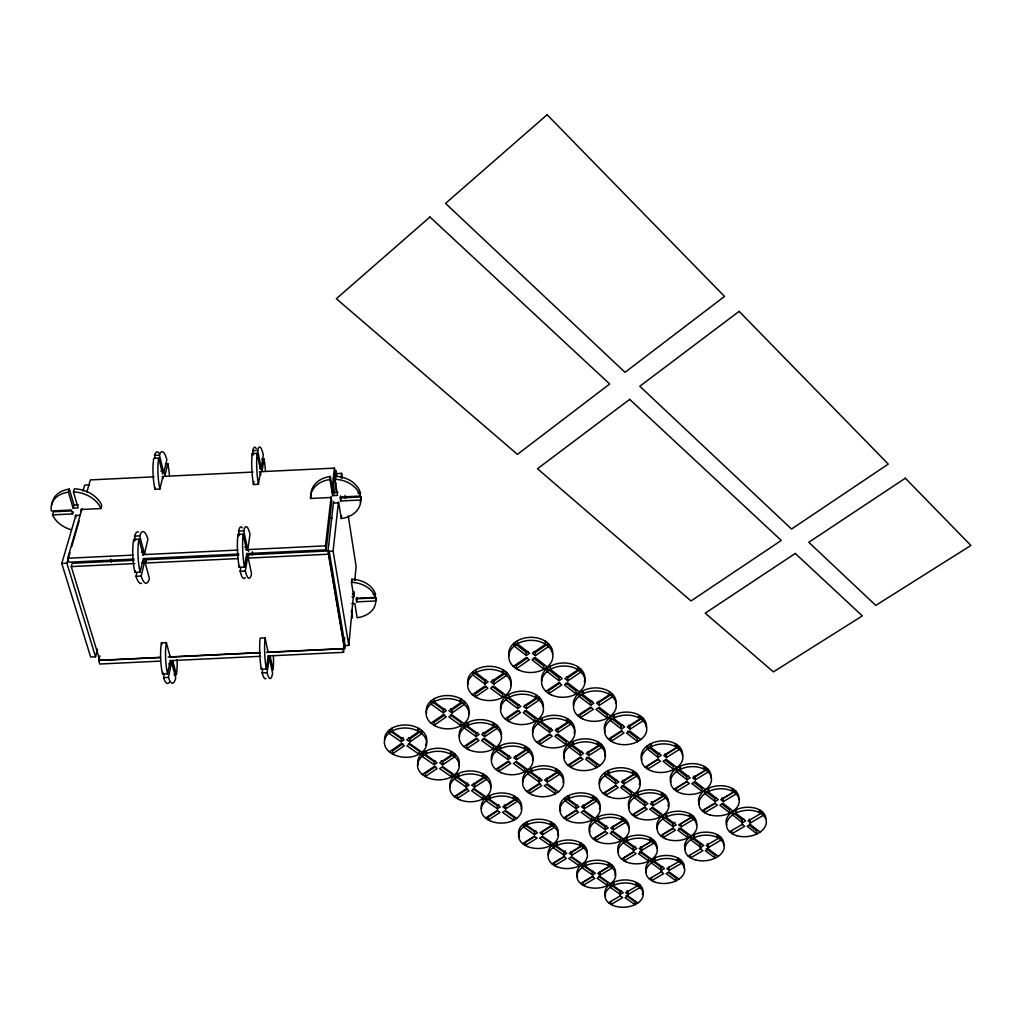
<?xml version="1.0" encoding="UTF-8"?>
<svg xmlns="http://www.w3.org/2000/svg" width="1022" height="1022" viewBox="0 0 1022 1022"><rect width="100%" height="100%" fill="white"/><g stroke="black" fill="none" stroke-linecap="round" stroke-linejoin="round"><path stroke-width="1.5" d="M484.683 733.63L497.024 725.339L497.037 728.367L484.671 736.658L484.683 733.63L482.857 732.301M484.977 684.05L484.99 681.035L472.752 671.876L472.713 674.89L484.977 684.05L488.12 681.891L475.856 672.706L475.894 669.691M474.591 784.13L486.536 776.286L486.523 779.326L474.566 787.17L474.591 784.13L473.518 783.376M476.073 736.543L476.111 733.515L464.18 724.892L464.129 727.932L476.073 736.543L479.114 734.499L467.169 725.863L467.22 722.822L468.715 723.908M466.249 784.04L454.611 775.915L454.547 778.956L466.211 787.068L466.249 784.04L467.718 783.069M451.954 712.973L452.031 709.932L464.397 701.424L464.346 704.452L451.954 712.973L448.939 710.788L461.331 702.242L461.382 699.214L459.836 700.287M443.318 709.817L431.041 700.951L430.926 703.979L443.229 712.845L443.318 709.817L444.838 708.77M442.641 764.865L442.73 761.824L454.701 753.776L454.637 756.817L442.641 764.865L439.703 762.808L451.698 754.734L451.775 751.707L450.268 752.716M434.273 761.722L422.303 753.38L422.175 756.421L434.171 764.763L434.273 761.722L435.372 760.981M434.095 698.818L433.98 701.859L446.282 710.75L443.229 712.845M409.835 741.934L409.988 738.893L421.984 730.628L421.843 733.668L409.835 741.934L406.794 739.813L418.816 731.535L418.956 728.494L417.449 729.529M401.391 738.778L389.088 730.193L388.897 733.234L401.224 741.819L401.391 738.778L403.23 737.501M392.039 728.137L391.848 731.177L404.175 739.775L401.224 741.819M356.665 601.881L356.946 598.764L375.981 597.844L375.738 600.962L356.665 601.881L356.103 598.33L375.215 597.41L375.457 594.293A23.813 17.732 5.4 0 0 351.76 579.257L351.466 582.361L353.778 596.874L352.002 596.963M344.67 637.728L343.916 645.623L348.809 645.393L353.778 591.7M354.8 580.649L356.116 566.431L348.247 515.944M353.778 596.874L353.778 591.955M340.658 500.984L340.99 497.918L361.047 496.96L360.753 500.014L340.658 500.984L340.032 497.037L360.166 496.066L360.459 493.013A25.141 19.635 7.7 0 0 335.344 476.252L334.999 479.305L337.579 495.415L332.584 495.657L329.965 479.548L330.323 476.495A25.141 19.635 7.7 0 0 310.944 495.402L310.547 498.468L330.681 497.497L331.332 501.432M268.633 655.932L343.52 652.33L344.12 646.006M266.768 652.253L344.708 648.51L345.027 645.189L329.122 550.922L246.66 554.882M360.753 500.014A25.205 19.648 7.6 0 1 341.271 518.55L341.603 515.471M348.809 645.393L333.095 551.114L338.474 501.917M341.08 478.104L341.603 473.352L336.723 473.582L336.379 476.699M343.648 644.052L327.96 551.356L333.568 501.585M334.45 493.805L335.676 482.921M344.708 648.51L328.752 554.205L329.122 550.922M239.429 535.196L238.56 531.108L243.76 530.865L247.183 547.089L246.621 550.385L243.198 534.148L237.985 534.404A25.857 4.867 86.6 0 0 239.263 567.312L244.488 567.069L246.749 553.579L326.159 549.823L325.481 545.85L331.141 496.679M331.677 491.927L334.411 468.127L259.447 471.755M326.159 549.823L331.843 500.052M332.738 492.272L335.037 472.049L334.411 468.127M332.584 495.657L332.929 492.591L330.323 476.495M268.301 651.576L268.173 652.419L265.094 637.843L260.163 638.086A24.464 4.382 87.3 0 0 261.389 669.346L266.333 669.103L268.301 655.447L269.054 659.011L267.1 672.68L262.169 672.91L262.667 669.474M261.389 669.346L261.645 667.622M248.755 554.537L248.205 557.833L251.553 573.687A25.857 4.791 86.7 0 1 245.331 571.055L247.592 557.552L246.749 553.579M261.658 459.057L264.072 458.942L262.105 470.682L261.351 466.773L263.318 455.046A24.515 4.267 86.2 0 0 257.672 450.383L252.766 450.613L253.558 454.624M257.672 450.383L260.802 466.339L260.303 469.277L257.174 453.308L252.242 453.551A24.515 4.331 86.2 0 0 253.469 484.543L258.4 484.313L260.418 472.279L260.904 474.732M245.191 577.545A25.857 4.867 86.6 0 1 240.132 571.298L240.707 567.9M239.263 567.312L239.557 565.613M253.469 484.543L253.993 481.528M170.38 656.277L170.214 657.12L166.356 642.583L161.425 642.825A24.464 5.8 87.3 0 0 162.562 674.086L167.506 673.843L170.329 660.148L171.262 663.7L168.464 677.407L163.533 677.65L164.248 674.201M162.562 674.086L162.932 672.361M136.795 572.895L135.977 576.306L141.189 576.063L144.396 562.522L143.336 558.549L140.116 572.09L134.904 572.333A25.857 6.439 86.4 0 1 133.716 539.424L138.928 539.169L143.221 555.368L144.013 552.059L139.733 535.873L134.534 536.116L135.619 540.191M165.398 463.707L167.8 463.592L165.015 475.358L164.069 471.461L166.867 459.696A24.515 5.659 85.8 0 0 159.458 455.122L154.539 455.352L155.037 457.358M159.458 455.122L163.341 471.04L162.639 473.991L158.742 458.06L153.811 458.29A24.515 5.723 85.8 0 0 154.948 489.295L159.879 489.065L162.754 476.993L163.111 478.462M134.904 572.333L135.313 570.634M154.948 489.295L155.318 487.775M160.288 661.119L99.747 664.032L98.674 660.48L99.824 655.894M75.883 515.216L61.78 563.429L90.664 657.031L95.544 656.801L97.486 649.162M81.364 511.498L80.789 509.531L100.91 508.56L101.766 505.481A25.946 19.009 15.9 0 0 74.363 488.835L73.443 491.914L78.106 507.921L73.124 508.164L68.41 492.157L69.343 489.078L74.031 505.072L73.124 508.164M160.199 657.363L99.76 660.263L71.272 566.597L72.217 563.288L134.061 560.312M134.01 559.072L68.896 562.215L67.695 558.255L82.092 508.534M86.896 491.952L90.383 479.906L154.181 476.827M95.544 656.801L66.903 563.186L69.956 552.647M71.706 546.617L79.103 521.003M82.935 491.109L84.698 485.08L89.566 484.85M71.016 510.936L53.476 511.779L52.531 514.871L72.613 513.9L73.214 511.843M484.99 681.035L486.165 680.218M517.362 640.781L517.4 643.796L529.613 653.262L526.381 655.498L526.317 652.483L527.927 651.372M501.955 671.211L503.565 670.113L503.578 673.128L490.816 681.929L493.818 684.191L506.593 675.401L506.567 672.387L493.818 681.163L493.818 684.191M389.395 751.809L401.263 743.633L404.29 745.741L392.422 753.904L392.601 750.851L402.962 743.722M430.977 723.154L443.216 714.723L446.244 716.895L434.005 725.313L434.12 722.273L444.8 714.915M472.317 694.666L484.926 685.979L487.928 688.228L475.332 696.902L475.371 693.874L486.37 686.299M513.312 666.421L526.279 657.491L529.281 659.803L516.314 668.72L516.263 665.705L527.595 657.913M535.349 655.639L535.26 652.624L548.392 643.592L548.495 646.594L535.349 655.639L532.347 653.313L545.505 644.243L545.403 641.241M476.111 733.515L477.632 732.493M508.918 694.462L508.943 697.489L520.85 706.406L517.72 708.514L517.669 705.487L518.844 704.707M550.258 666.344L550.36 669.359L562.228 678.557L558.996 680.729L558.868 677.714L560.478 676.628M492.553 724.228L494.099 723.193L494.099 726.22L481.732 734.537L484.671 736.658M434.171 764.763L437.122 762.77L425.139 754.402L425.254 751.374L426.762 752.422M422.329 774.497L434.171 766.526L437.109 768.57L425.267 776.528L425.395 773.488L435.73 766.538M463.835 746.571L476.035 738.369L478.973 740.49L466.773 748.679L466.824 745.638L477.466 738.472M505.06 718.849L517.63 710.392L520.556 712.577L507.985 721.008L507.96 717.981L518.933 710.609M545.927 691.357L558.868 682.658L561.781 684.919L548.852 693.593L548.737 690.578L560.03 682.99M526.432 708.642L526.368 705.614L539.067 697.068L539.156 700.096L526.432 708.642L523.507 706.445L536.231 697.885L536.154 694.858M567.823 680.856L567.683 677.842L580.764 669.052L580.93 672.067L567.823 680.856L564.911 678.595L578.018 669.78L577.852 666.766M500.869 747.21L499.426 746.162L499.426 749.19L511.051 757.596L508.011 759.589L507.985 756.548L509.505 755.552M542.439 719.629L540.996 718.543L541.085 721.57L552.659 730.232L549.529 732.289L549.427 729.261L550.986 728.239M583.651 692.29L582.208 691.166L582.374 694.193L593.897 703.123L590.678 705.231L590.499 702.216L592.096 701.156M482.18 775.251L483.674 774.267L483.662 777.308L471.691 785.164L474.566 787.17M524.35 747.504L525.896 746.494L525.96 749.522L513.632 757.621L516.48 759.691L528.808 751.604L528.744 748.577L516.442 756.663L516.48 759.691M566.226 719.948L567.823 718.913L567.964 721.928L555.265 730.27L558.114 732.404L570.8 724.087L570.659 721.059L557.986 729.376L558.114 732.404M466.211 787.068L469.149 785.139L457.498 777.001L457.562 773.961L459.019 774.983M454.356 796.56L466.173 788.792L469.047 790.785L457.23 798.527L457.294 795.486L467.603 788.716M495.772 769.349L507.947 761.352L510.796 763.421L498.621 771.393L498.621 768.352L509.237 761.377M536.882 742.342L549.414 734.115L552.263 736.236L539.731 744.45L539.642 741.423L550.577 734.243M577.622 715.592L590.512 707.122L593.348 709.306L580.458 717.751L580.292 714.736L591.546 707.352M599.365 705.359L599.173 702.344L612.204 693.785L612.421 696.8L599.365 705.359L596.541 703.162L609.597 694.59L609.38 691.562M490.407 796.93L488.989 795.934L488.976 798.974L500.32 806.895L497.382 808.785L497.369 805.745L498.838 804.799M532.143 769.873L530.737 768.838L530.801 771.878L542.094 780.042L539.079 781.996L538.99 778.956L540.127 778.227M573.585 743.007L572.179 741.946L572.333 744.974L583.575 753.393L580.458 755.399L580.304 752.371L581.85 751.374M614.644 716.384L613.251 715.298L613.468 718.313L624.672 727L621.465 729.056L621.223 726.029L622.82 725.007M513.223 797.186L514.718 796.227L514.756 799.255L502.824 806.92L505.609 808.875L517.541 801.222L517.502 798.195L505.596 805.834L505.609 808.875M555.278 770.141L556.811 769.157L556.926 772.185L544.637 780.08L547.422 782.086L559.711 774.216L559.583 771.188L547.319 779.058L547.422 782.086M597.027 743.301L598.611 742.291L598.803 745.306L586.155 753.431L588.915 755.501L601.562 747.401L601.358 744.374L588.736 752.473L588.915 755.501M638.38 716.716L640.002 715.668L640.283 718.683L627.265 727.038L630.025 729.171L643.03 720.842L642.749 717.814L629.769 726.144L630.025 729.171M485.527 818.022L497.318 810.459L500.103 812.401L488.324 819.951L488.324 816.91L497.152 811.251M526.828 791.513L538.977 783.721L541.749 785.714L529.613 793.494L529.549 790.466L540.14 783.657M567.823 765.197L580.317 757.174L583.077 759.244L570.595 767.241L570.455 764.213L581.352 757.213M608.422 739.123L621.274 730.883L624.02 733.017L611.182 741.231L610.964 738.216L622.181 731.024M527.774 823.068L526.407 822.11L526.458 825.137L537.431 832.802L534.506 834.629L534.429 831.601L535.898 830.694M569.369 796.841L568.002 795.844L568.13 798.872L579.065 806.78L576.05 808.658L575.897 805.63L577.034 804.927M609.099 771.789L607.732 770.767L607.937 773.795L618.821 781.932L615.717 783.861L615.5 780.834L616.662 780.118M651.512 745.038L650.158 743.978L650.452 747.005L661.26 755.386L658.079 757.379L657.785 754.364L659.765 753.112M550.194 823.298L551.688 822.365L551.791 825.393L539.897 832.828L542.593 834.719L554.486 827.296L554.371 824.269L542.503 831.678L542.593 834.719M592.083 797.096L593.616 796.138L593.795 799.153L581.556 806.805L584.239 808.747L596.478 801.12L596.299 798.093L584.086 805.719L584.239 808.747M632.094 772.057L633.666 771.073L633.921 774.101L621.338 781.958L624.008 783.963L636.591 776.12L636.336 773.092L623.778 780.936L624.008 783.963M674.814 745.332L676.436 744.323L676.768 747.338L663.827 755.424L666.485 757.481L679.426 749.42L679.081 746.405L666.165 754.466L666.485 757.481M522.664 843.597L534.404 836.252L537.112 838.129L525.359 845.449L525.308 842.422L534.097 836.941M563.812 817.881L575.91 810.331L578.593 812.273L566.507 819.81L566.38 816.782L576.932 810.191M603.121 793.34L615.538 785.586L618.208 787.579L605.791 795.32L605.599 792.293L616.432 785.522M645.074 767.139L657.849 759.154L660.519 761.211L647.731 769.17L647.45 766.155L658.615 759.18M557.335 843.75L555.994 842.805L556.109 845.833L566.788 853.293L563.876 855.082L563.748 852.054L565.575 850.943M598.803 818.162L597.461 817.191L597.653 820.219L608.282 827.909L605.28 829.749L605.088 826.721L606.583 825.802M638.38 793.736L637.051 792.74L637.306 795.768L647.897 803.688L644.805 805.566L644.537 802.551L645.7 801.836M680.639 767.663L679.323 766.641L679.656 769.655L690.182 777.819L687.001 779.76L686.656 776.733L688.24 775.775M579.436 843.955L580.918 843.048L581.071 846.075L569.216 853.319L571.847 855.159L583.703 847.928L583.536 844.9L571.707 852.131L571.847 855.159M621.184 818.392L622.717 817.459L622.947 820.487L610.747 827.935L613.353 829.826L625.553 822.391L625.323 819.363L613.149 826.811L613.353 829.826M661.042 793.992L662.614 793.034L662.92 796.049L650.388 803.714L652.981 805.655L665.514 798.016L665.207 795.001L652.7 802.64L652.981 805.655M703.596 767.944L705.206 766.947L705.589 769.962L692.699 777.844L695.279 779.85L708.169 771.993L707.786 768.978L694.922 776.835L695.279 779.85M552.033 863.82L563.748 856.666L566.38 858.493L554.665 865.634L554.563 862.606L564.783 856.359M593.067 838.743L605.113 831.371L607.732 833.262L595.685 840.608L595.507 837.593L604.513 832.087M632.222 814.802L644.601 807.239L647.207 809.181L634.828 816.731L634.585 813.704L645.393 807.112M674.022 789.265L686.758 781.485L689.339 783.478L676.615 791.245L676.283 788.23L687.397 781.434M586.117 863.884L584.814 862.964L584.98 865.992L595.392 873.261L592.479 874.998L592.313 871.983L593.399 871.332M627.444 838.921L626.154 837.976L626.384 841.004L636.744 848.49L633.742 850.278L633.499 847.264L634.994 846.369M666.881 815.096L665.59 814.125L665.897 817.153L676.206 824.856L673.128 826.696L672.808 823.681L675.108 822.301M708.974 789.674L707.684 788.677L708.067 791.692L718.313 799.638L715.144 801.529L714.761 798.514L716.333 797.569M607.924 864.075L609.393 863.181L609.597 866.209L597.781 873.273L600.336 875.062L612.152 868.01L611.948 864.995L600.157 872.047L600.336 875.062M649.519 839.139L651.04 838.219L651.321 841.247L639.159 848.516L641.714 850.355L653.863 843.099L653.582 840.084L641.458 847.34L641.714 850.355M689.224 815.326L690.783 814.393L691.14 817.408L678.659 824.882L681.189 826.785L693.657 819.325L693.312 816.31L680.856 823.758L681.189 826.785M731.586 789.929L733.196 788.971L733.63 791.986L720.791 799.664L723.308 801.618L736.134 793.953L735.699 790.939L722.899 798.604L723.308 801.618M580.649 883.532L592.326 876.544L594.893 878.32L583.217 885.295L583.064 882.28L593.258 876.173M621.542 859.055L633.551 851.875L633.321 848.848M660.57 835.702L672.898 828.331L675.427 830.222L663.099 837.58L662.805 834.565L673.575 828.127M702.191 810.791L714.876 803.215L717.393 805.157L704.72 812.72L704.35 809.705L715.413 803.088M632.848 852.489L623.88 857.854L624.097 860.882L636.106 853.702L633.551 851.875M599.275 874.027L600.003 873.593L600.182 876.608L610.453 883.774M600.182 876.608L597.27 878.345L607.541 885.499L607.349 882.471L598.381 876.224M641.254 848.924L641.509 851.939L638.52 853.728L648.74 861.099L648.472 858.084L639.555 851.633M614.171 883.493L612.906 882.612L613.098 885.627L623.254 892.704L620.354 894.416L620.137 891.401L621.223 890.762M655.358 859.132L654.093 858.225L654.361 861.239L664.453 868.534L661.477 870.284L661.183 867.269L662.678 866.401M694.641 835.894L693.376 834.948L693.734 837.976L703.762 845.475L700.696 847.276L700.338 844.261L701.488 843.584M736.543 811.11L735.291 810.139L735.725 813.154L745.69 820.883L742.547 822.723L742.113 819.708L743.671 818.788M635.671 883.672L637.14 882.816L637.383 885.818M677.126 859.336L678.634 858.442L678.953 861.457M716.665 836.111L718.223 835.204L718.607 838.219M758.848 811.34L760.445 810.408L760.917 813.41M608.537 902.733L620.175 895.911L619.958 892.896M649.289 878.843L661.949 871.485M688.164 856.066L701.015 848.592M729.619 831.755L742.675 824.166M626.971 893.381L627.7 892.96L627.93 895.975L637.932 902.963M707.633 846.139L708.387 848.937L718.274 856.334M628.108 894.467L639.874 887.581L639.631 884.567L625.605 892.73L628.108 894.467L627.878 891.452L626.946 890.801M669.321 870.348L681.431 863.271L681.112 860.256L666.842 868.559L669.321 870.348L668.72 867.116M708.642 847.34L721.072 840.071L720.676 837.056L706.176 845.501L708.642 847.34L708.272 844.325L707.352 843.635M750.582 822.812L763.357 815.339L762.885 812.324L748.13 820.909L750.582 822.812L749.215 819.082M627.93 895.975L625.03 897.674L635.032 904.636L634.803 901.621L626.064 895.528M708.387 848.937L705.321 850.726L715.221 858.11L714.838 855.095L706.202 848.63M760.1 832.061L750.276 824.447L747.133 826.274L756.97 833.888L756.51 830.873L749.152 825.176M160.901 471.155L163.341 471.04M162.153 476.444L253.073 472.062M74.031 505.072L78.387 504.868M332.929 492.591L337.912 492.361M357.943 493.128L360.459 493.013M80.253 515.267L75.283 515.51L75.858 517.477M333.785 503.054L338.755 502.811L341.271 518.55M141.432 552.187L144.013 552.059M244.603 547.217L247.183 547.089M67.695 558.255L132.937 555.112M142.48 554.652L237.96 550.066M245.919 549.683L325.481 545.85M143.54 558.612L238.816 554.026M61.78 563.429L66.903 563.186M145.162 559.775L238.726 555.265M327.96 551.356L333.095 551.114M141.815 562.637L144.396 562.522M71.272 566.597L134.84 563.544M144.383 563.084L238.152 558.574M246.098 558.191L328.752 554.205M240.132 571.298L245.331 571.055M352.296 593.846L354.072 593.756M373.068 594.408L375.457 594.293M351.9 603.67L354.838 603.529L357.112 617.722A23.864 17.744 5.4 0 0 375.738 600.962M168.157 656.993L260.406 652.56M98.674 660.48L160.518 657.516M170.035 657.057L260.431 652.726M266.78 652.419L342.907 648.766L343.52 652.33M171.44 660.595L260.661 656.303M168.822 663.815L171.262 663.7M173.995 674.737L176.41 674.622A24.464 5.723 87.3 0 0 177.113 659.497M497.382 808.785L486.038 800.878L486.05 797.85L497.369 805.745M534.506 834.629L523.532 826.99L523.481 823.962L534.429 831.601M563.876 855.082L553.183 847.634L553.081 844.606L563.748 852.054M592.479 874.998L582.067 867.755L581.914 864.727L592.313 871.983M620.354 894.416L610.198 887.339L610.006 884.324L620.137 891.401M620.175 895.911L622.679 897.648L611.041 904.457L610.837 901.442M421.997 752.218L409.86 743.748L406.897 745.779L419.046 754.223L419.173 751.196L408.583 743.799M454.445 774.868L442.641 766.628L439.69 768.608L451.494 776.835L451.571 773.795L442.743 767.637M486.012 796.904L474.527 788.882L471.576 790.811L483.061 798.808L483.087 795.78L473.058 788.78M516.723 818.341L505.545 810.535L502.607 812.426L513.785 820.206L513.747 817.178L505.392 811.34M553.311 843.878L542.49 836.328L539.565 838.155L550.385 845.692L550.283 842.665L542.197 837.018M582.246 864.088L571.72 856.73L568.794 858.518L579.333 865.851L579.193 862.824L571.311 857.33M408.468 737.833L409.988 738.893M441.261 760.802L442.73 761.824M504.204 804.863L505.596 805.834M570.723 851.441L571.707 852.131M508.011 759.589L496.398 751.208L496.385 748.168L507.985 756.548M539.079 781.996L527.774 773.833L527.71 770.805L538.99 778.956M576.05 808.658L565.115 800.775L564.987 797.748L575.897 805.63M605.28 829.749L594.638 822.071L594.459 819.044L605.088 826.721M633.742 850.278L623.382 842.805L623.165 839.79L633.499 847.264M661.477 870.284L651.384 863.002L651.103 859.987L661.183 867.269M464.039 723.602L451.941 714.838L448.888 716.933L460.999 725.671L461.063 722.631L450.485 715.004M496.385 746.993L484.62 738.484L481.579 740.516L493.358 749.011L493.358 745.971L483.074 738.548M527.85 769.732L516.404 761.467L513.363 763.447L524.81 771.699L524.759 768.672L516.199 762.489M558.434 791.858L547.307 783.81L544.279 785.752L555.419 793.787L555.304 790.747L546.974 784.73M594.868 818.213L584.099 810.42L581.084 812.298L591.853 820.066L591.687 817.038L583.626 811.213M623.676 839.036L613.187 831.461L610.185 833.288L620.673 840.851L620.456 837.836L611.297 831.218M641.509 851.939L651.729 859.323M679.055 879.099L669.103 871.894L666.127 873.644L676.079 880.823L675.772 877.809L668.324 872.43M450.523 708.846L452.031 709.932M515.369 755.884L516.442 756.663M546.285 778.304L547.319 779.058M583.077 804.991L584.086 805.719M612.497 826.338L613.149 826.811M640.5 846.65L641.458 847.34M615.5 780.834L604.641 772.721L604.845 775.749L615.717 783.861M621.849 785.586L631.213 792.574L631.455 795.601L620.737 787.604L623.829 785.675L634.547 793.698M644.537 802.551L633.972 794.643L634.228 797.671L644.805 805.566M652.023 808.147L659.829 813.972L660.123 817L649.685 809.207L652.777 807.329L663.201 815.134M672.808 823.681L662.524 815.99L662.818 819.005L673.128 826.696M678.825 828.178L687.704 834.808L688.036 837.823L677.88 830.247L680.946 828.408L691.102 836.009M700.338 844.261L690.323 836.763L690.668 839.777L700.696 847.276M517.72 708.514L505.801 699.623L505.775 696.595L517.669 705.487M549.529 732.289L537.955 723.64L537.879 720.612L549.427 729.261M580.458 755.399L569.203 746.993L569.075 743.965L580.304 752.371M622.781 780.182L623.778 780.936M651.41 801.657L652.7 802.64M505.826 695.152L493.754 686.12L490.624 688.279L502.683 697.285L502.671 694.27L492.131 686.375M538.057 719.296L526.33 710.52L523.2 712.615L534.928 721.379L534.851 718.351L524.618 710.686M569.382 742.764L557.986 734.23L554.869 736.274L566.265 744.795L566.124 741.768L556.172 734.32M599.837 765.58L588.761 757.276L585.644 759.269L596.733 767.56L596.541 764.533L586.871 757.289M492.323 680.039L493.818 681.163M525.27 704.797L526.368 705.614M556.568 728.316L557.986 729.376M587.701 751.707L588.736 752.473M526.381 655.498L514.168 646.045L514.13 643.03L526.317 652.483M558.996 680.729L547.14 671.556L547.025 668.541L558.868 677.714M590.678 705.231L579.155 696.327L578.989 693.299L590.499 702.216M621.465 729.056L610.262 720.395L610.045 717.367L621.223 726.029M658.079 757.379L647.258 749.011L646.977 745.983L657.785 754.364M687.001 779.76L676.475 771.61L676.142 768.595L686.656 776.733M715.144 801.529L704.899 793.609L704.528 790.594L714.761 798.514M742.547 822.723L732.57 815.007L732.148 811.992L742.113 819.708M547.255 666.944L535.234 657.631L532.002 659.842L544.023 669.154L543.934 666.14L533.433 658.002M579.359 691.843L567.683 682.798L564.463 684.957L576.14 693.989L575.986 690.974L565.792 683.066M610.543 716.039L599.199 707.237L595.979 709.345L607.336 718.121L607.119 715.106L598.637 708.527M640.845 739.558L629.82 730.998L626.627 733.042L637.651 741.576L637.383 738.561L627.764 731.1M676.909 767.522L666.242 759.257L663.061 761.237L673.728 769.489L673.396 766.462L665.424 760.291M705.384 789.623L695.024 781.574L691.856 783.516L702.229 791.539L701.859 788.511L694.091 782.507M733.119 811.123L723.027 803.305L719.871 805.183L729.964 812.988L729.542 809.973L721.992 804.122M533.765 651.461L535.26 652.624M566.597 676.998L567.683 677.842M598.113 701.514L599.173 702.344M628.402 725.083L629.769 726.144M665.169 753.687L666.165 754.466M693.951 776.081L694.922 776.835M721.954 797.875L722.899 798.604M72.613 513.9L71.451 509.991L51.33 510.962A25.997 19.022 15.9 0 1 68.41 492.157M110.555 559.136L111.424 562.164M133.716 539.424L134.265 541.456M161.425 642.825L161.91 644.652M145.341 554.333L144.817 552.353L147.947 539.182A25.857 6.362 86.4 0 0 139.733 535.873M146.504 561.474L145.98 559.481L145.188 562.79L149.391 578.605A25.857 6.362 86.4 0 1 141.189 576.063M176.41 674.622L172.667 660.429L171.977 663.789L175.746 677.982A24.464 5.723 87.3 0 1 168.464 677.407M237.985 534.404L238.42 536.448M248.001 548.392L249.994 534.263A25.857 4.791 86.7 0 0 243.76 530.865M248.423 550.373L248.627 551.369M252.242 453.551L252.651 455.557M351.862 609.534L352.424 617.952L351.274 610.875M340.671 495.951L340.99 497.918M356.729 597.436L356.946 598.764M336.481 475.102L335.727 470.363L335.893 476.405M335.344 476.252L335.676 478.283M351.76 579.257L352.053 581.071M341.603 473.352L342.332 478.079M345.04 495.44L345.538 498.595M749.829 821.433L750.276 824.447M741.806 821.343L742.24 824.358L744.693 826.249L732.071 833.633L731.663 830.618M700.096 845.846L700.44 848.86L702.919 850.7L690.642 857.88L690.297 854.865M660.979 868.815L661.26 871.83L663.738 873.618L651.781 880.619L651.512 877.604M238.56 531.108A25.857 4.867 86.6 0 1 242.431 527.927M244.488 567.069A25.857 4.791 86.7 0 1 243.198 534.148M252.383 551.803A25.857 4.791 86.7 0 1 252.536 554.818M169.409 682.083A24.464 5.8 87.3 0 1 163.533 677.65M167.506 673.843A24.464 5.723 87.3 0 1 166.356 642.583M265.963 678.455A24.464 4.382 87.3 0 1 262.169 672.91M267.1 672.68A24.464 4.305 87.3 0 0 272.593 673.345L269.591 659.101L270.064 655.754L273.053 669.998A24.464 4.305 87.3 0 0 273.462 656.303M266.333 669.103A24.464 4.305 87.3 0 1 265.094 637.843M141.521 583.332A25.857 6.439 86.4 0 1 135.977 576.306M134.534 536.116A25.857 6.439 86.4 0 1 138.519 531.989M140.116 572.09A25.857 6.362 86.4 0 1 138.928 539.169M252.766 450.613A24.515 4.331 86.2 0 1 256.254 448.556M258.4 484.313A24.515 4.267 86.2 0 1 257.174 453.308M264.072 458.942A24.515 4.267 86.2 0 1 265.413 470.567M332.303 518.41A25.205 19.648 7.6 0 1 329.544 517.847M310.547 498.468A25.205 19.648 7.6 0 1 329.965 479.548M334.999 479.305A25.205 19.648 7.6 0 1 360.166 496.066M361.047 496.96A25.141 19.635 7.7 0 1 360.217 502.275M351.466 582.361A23.864 17.744 5.4 0 1 375.215 597.41M375.981 597.844A23.813 17.732 5.4 0 1 375.713 600.706M71.527 529.843A25.997 19.022 15.9 0 1 52.531 514.871M73.443 491.914A25.997 19.022 15.9 0 1 100.91 508.56M52.058 504.689A25.946 19.009 15.9 0 1 69.343 489.078M154.539 455.352A24.515 5.723 85.8 0 1 159.189 453.231M159.879 489.065A24.515 5.659 85.8 0 1 158.742 458.06M167.8 463.592A24.515 5.659 85.8 0 1 169.409 475.204M726.642 824.946A19.993 13.094 -7.2 0 1 743.16 807.648A19.993 13.094 -7.2 0 1 765.848 818.43M641.905 759.998A20.759 14.244 -5.4 0 1 660.071 741.052A20.759 14.244 -5.4 0 1 682.466 755.552M670.917 782.226A20.491 13.848 -6 0 1 689.135 763.779A20.491 13.848 -6 0 1 710.967 777.883M699.15 803.867A20.236 13.465 -6.6 0 1 717.406 785.892A20.236 13.465 -6.6 0 1 738.702 799.626M618.54 852.348A19.648 12.788 -4.3 0 1 635.492 835.332A19.648 12.788 -4.3 0 1 656.916 848.273M590.001 831.934A19.903 13.133 -3.6 0 1 606.889 814.483A19.903 13.133 -3.6 0 1 628.849 827.782M560.695 810.97A20.159 13.49 -2.9 0 1 579.308 792.931A20.159 13.49 -2.9 0 1 599.48 809.117M646.338 872.239A19.405 12.443 -4.9 0 1 663.342 855.631A19.405 12.443 -4.9 0 1 684.267 868.24M450.191 787.17A20.504 13.899 0.2 0 1 470.669 770.933A20.504 13.899 0.2 0 1 490.496 787.63M418.036 764.929A20.81 14.27 1.2 0 1 438.502 748.27A20.81 14.27 1.2 0 1 458.942 765.427M384.553 739.468A21.143 14.653 2.3 0 1 409.132 725.237A21.143 14.653 2.3 0 1 425.548 745.051M481.477 808.811A20.223 13.542 -0.7 0 1 501.955 792.983A20.223 13.542 -0.7 0 1 521.207 809.232M522.804 782.098A20.504 13.95 -1.8 0 1 543.96 765.81A20.504 13.95 -1.8 0 1 563.058 782.571M426.583 713.19A21.424 15.138 1.2 0 1 447.751 695.548A21.424 15.138 1.2 0 1 468.689 713.778M459.555 736.811A21.104 14.73 0.1 0 1 478.858 719.667A21.104 14.73 0.1 0 1 501.457 734.754M491.62 759.768A20.798 14.334 -0.9 0 1 512.788 743.045A20.798 14.334 -0.9 0 1 532.475 760.279M605.599 896.23A19.124 12.123 -3.8 0 1 623.676 879.968A19.124 12.123 -3.8 0 1 642.378 894.467M519.546 836.788A19.878 13.107 -1.7 0 1 537.483 819.274A19.878 13.107 -1.7 0 1 557.782 834.961M548.239 854.967A19.61 12.762 -2.5 0 1 566.942 840.033A19.61 12.762 -2.5 0 1 587.228 853.063M577.66 876.927A19.367 12.443 -3.2 0 1 595.685 860.256A19.367 12.443 -3.2 0 1 614.899 875.151M685.2 849.346A19.674 12.762 -6 0 1 702.817 832.304A19.674 12.762 -6 0 1 723.678 845.271M599.262 783.963A20.44 13.861 -4 0 1 621.031 767.739A20.44 13.861 -4 0 1 639.287 784.423M629.143 807.891A20.185 13.478 -4.7 0 1 648.459 789.814A20.185 13.478 -4.7 0 1 667.928 806.026M657.542 828.893A19.929 13.107 -5.4 0 1 675.12 811.417A19.929 13.107 -5.4 0 1 696.493 824.741M573.534 705.614A21.398 15.177 -3.5 0 1 594.191 687.921A21.398 15.177 -3.5 0 1 616.062 703.519M541.711 681.189A21.705 15.624 -2.5 0 1 564.297 662.971A21.705 15.624 -2.5 0 1 584.29 681.827M508.956 656.047A22.024 16.084 -1.4 0 1 529.6 637.358A22.024 16.084 -1.4 0 1 552.723 653.901M605.19 731.841A21.104 14.755 -4.4 0 1 623.267 712.27A21.104 14.755 -4.4 0 1 646.389 727.294M564.604 758.03A20.798 14.346 -3.1 0 1 583.843 738.855A20.798 14.346 -3.1 0 1 604.602 756.101M467.935 684.51A21.718 15.611 0 0 1 489.819 666.318A21.718 15.611 0 0 1 510.617 685.136M500.818 708.885A21.398 15.177 -1.2 0 1 520.786 691.217A21.398 15.177 -1.2 0 1 543.334 706.79M532.769 732.57A21.092 14.755 -2.2 0 1 554.627 715.336A21.092 14.755 -2.2 0 1 574.16 733.119M429.943 217.009L336.353 298.705L517.413 454.368L609.687 384.004L429.943 217.009M547.102 114.745L445.528 203.404L625.017 372.315L724.521 296.431L547.102 114.745M739.123 311.365L639.81 386.252L791.539 529.038L888.259 464.09L739.123 311.365M629.693 399.385L537.483 468.753L691.013 600.949L781.281 540.446L629.693 399.385M905.326 478.207L808.798 542.273L875.765 605.407L970.9 545.467L905.326 478.207M795.269 553.464L705.206 613.174L773.399 671.888L862.351 615.896L795.269 553.464M737.271 835.817A20.018 13.094 -7.2 0 0 766.334 821.445A20.018 13.094 -7.2 0 0 735.661 813.18A20.018 13.094 -7.2 0 0 737.271 835.817M652.777 771.393A20.798 14.244 -5.4 0 0 682.888 756.395A20.798 14.244 -5.4 0 0 650.835 746.801A20.798 14.244 -5.4 0 0 652.777 771.393M682.019 793.545A20.529 13.848 -6 0 0 711.44 778.432A20.529 13.848 -6 0 0 679.592 769.681A20.529 13.848 -6 0 0 682.019 793.545M710.022 814.968A20.274 13.465 -6.6 0 0 739.251 800.226A20.274 13.465 -6.6 0 0 708.003 791.731A20.274 13.465 -6.6 0 0 710.022 814.968M626.358 861.98A19.674 12.788 -4.3 0 0 657.197 851.3A19.674 12.788 -4.3 0 0 629.335 839.765A19.674 12.788 -4.3 0 0 626.358 861.98M597.985 841.745A19.929 13.133 -3.6 0 0 629.092 830.797A19.929 13.133 -3.6 0 0 600.629 818.954A19.929 13.133 -3.6 0 0 597.985 841.745M570.174 821.471A20.197 13.49 -2.9 0 0 600.259 808.734A20.197 13.49 -2.9 0 0 569.791 798.105A20.197 13.49 -2.9 0 0 570.174 821.471M653.991 881.692A19.431 12.443 -4.9 0 0 684.587 871.255A19.431 12.443 -4.9 0 0 657.299 860.026A19.431 12.443 -4.9 0 0 653.991 881.692M459.696 799.728A20.542 13.899 0.2 0 0 490.892 788.218A20.542 13.899 0.2 0 0 460.475 775.66A20.542 13.899 0.2 0 0 459.696 799.728M424.794 776.247A20.849 14.27 1.2 0 0 458.878 768.467A20.849 14.27 1.2 0 0 431.501 752.026A20.849 14.27 1.2 0 0 424.794 776.247M393.636 754.543A21.181 14.653 2.3 0 0 426.634 744.169A21.181 14.653 2.3 0 0 396.293 729.274A21.181 14.653 2.3 0 0 393.636 754.543M490.739 821.113A20.248 13.542 -0.7 0 0 521.693 809.871A20.248 13.542 -0.7 0 0 491.927 797.671A20.248 13.542 -0.7 0 0 490.739 821.113M532.028 794.694A20.542 13.95 -1.8 0 0 563.697 783.133A20.542 13.95 -1.8 0 0 533.829 770.537A20.542 13.95 -1.8 0 0 532.028 794.694M435.231 725.965A21.462 15.138 1.2 0 0 468.945 715.285A21.462 15.138 1.2 0 0 438.54 699.891A21.462 15.138 1.2 0 0 435.231 725.965M469.302 749.944A21.143 14.73 0.1 0 0 501.47 737.795A21.143 14.73 0.1 0 0 470.248 724.445A21.143 14.73 0.1 0 0 469.302 749.944M501.099 772.632A20.836 14.334 -0.9 0 0 533.011 760.777A20.836 14.334 -0.9 0 0 502.479 747.81A20.836 14.334 -0.9 0 0 501.099 772.632M613.251 905.505A19.15 12.111 -3.8 0 0 643.196 895.336A19.15 12.111 -3.8 0 0 615.972 884.452A19.15 12.111 -3.8 0 0 613.251 905.505M527.722 846.586A19.916 13.107 -1.7 0 0 558.382 835.677A19.916 13.107 -1.7 0 0 529.383 823.873A19.916 13.107 -1.7 0 0 527.722 846.586M556.964 866.733A19.648 12.762 -2.5 0 0 587.395 856.091A19.648 12.762 -2.5 0 0 559.008 844.606A19.648 12.762 -2.5 0 0 556.964 866.733M585.465 886.368A19.392 12.43 -3.2 0 0 615.653 875.969A19.392 12.43 -3.2 0 0 587.854 864.791A19.392 12.43 -3.2 0 0 585.465 886.368M695.816 860A19.712 12.762 -6 0 0 724.164 846.012A19.712 12.762 -6 0 0 693.657 838.002A19.712 12.762 -6 0 0 695.816 860M609.457 797.032A20.478 13.861 -4 0 0 640.232 783.951A20.478 13.861 -4 0 0 609.636 772.99A20.478 13.861 -4 0 0 609.457 797.032M637.14 817.894A20.21 13.478 -4.7 0 0 668.886 806.665A20.21 13.478 -4.7 0 0 640.36 794.464A20.21 13.478 -4.7 0 0 637.14 817.894M665.36 838.717A19.955 13.107 -5.4 0 0 696.851 827.756A19.955 13.107 -5.4 0 0 668.925 815.875A19.955 13.107 -5.4 0 0 665.36 838.717M582.936 719.066A21.436 15.189 -3.5 0 0 616.292 706.547A21.436 15.189 -3.5 0 0 585.58 692.724A21.436 15.189 -3.5 0 0 582.936 719.066M551.382 694.934A21.743 15.624 -2.5 0 0 585.031 682.083A21.743 15.624 -2.5 0 0 553.605 667.851A21.743 15.624 -2.5 0 0 551.382 694.934M518.908 670.113A22.062 16.096 -1.4 0 0 552.838 656.903A22.062 16.096 -1.4 0 0 520.671 642.25A22.062 16.096 -1.4 0 0 518.908 670.113M613.596 742.509A21.143 14.755 -4.4 0 0 646.683 730.308A21.143 14.755 -4.4 0 0 616.649 716.895A21.143 14.755 -4.4 0 0 613.596 742.509M573.01 768.48A20.836 14.346 -3.1 0 0 605.382 756.599A20.836 14.346 -3.1 0 0 575.437 743.582A20.836 14.346 -3.1 0 0 573.01 768.48M477.926 698.243A21.769 15.611 0 0 0 511.115 685.404A21.769 15.611 0 0 0 479.037 671.211A21.769 15.611 0 0 0 477.926 698.243M510.515 722.324A21.436 15.177 -1.2 0 0 543.436 709.817A21.436 15.177 -1.2 0 0 512.099 696.033A21.436 15.177 -1.2 0 0 510.515 722.324M542.209 745.728A21.13 14.755 -2.2 0 0 574.849 733.541A21.13 14.755 -2.2 0 0 544.215 720.152A21.13 14.755 -2.2 0 0 542.209 745.728"/></g></svg>
